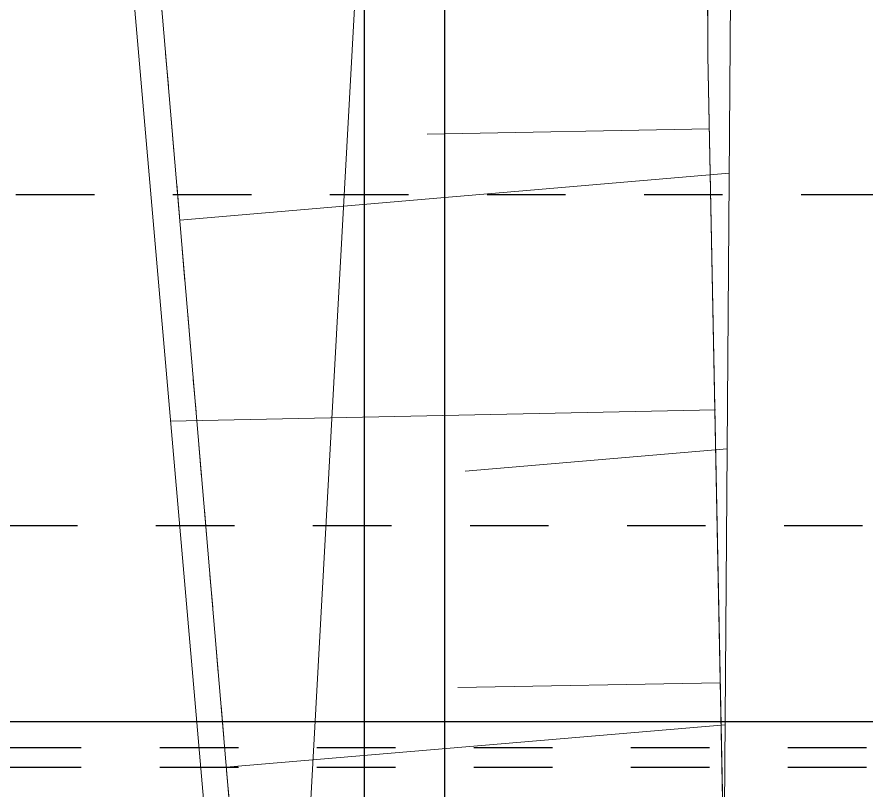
# Model space of a CAD drawing. Header units: millimetres. Extents: x -2078669 to -1085629, y -5987148 to 310365.
# Drawn here: x -1711206 to -1704718, y -3432775 to -3426867 of the extents above; entities that cross this region are included whole.
import ezdxf

# ---------------------------------------------------------------- set-up
doc = ezdxf.new("R2010")
doc.units = ezdxf.units.MM
doc.header["$LTSCALE"] = 500
doc.linetypes.add('561019', pattern=[1, 0.5, -0.5])
doc.linetypes.add('SXF_跳び破線', pattern=[12, 6, -6])
doc.layers.get('Defpoints').update_dxf_attribs({"color": 153})
for name, color, linetype, lineweight in [('D-BGD', 7, 'Continuous', 13), ('D-BYP-STR2', 6, 'Continuous', 25), ('D-BYP-STRA', 1, 'Continuous', 25)]:
    doc.layers.add(name, color=color, linetype=linetype, lineweight=lineweight)

# ---------------------------------------------------------------- blocks, each defined once
blk = doc.blocks.new('河川平面')
at = {"layer": 'D-BGD', "linetype": 'Continuous'}
for p, q in [((1605051.8, -2778222.1), (1602894.7, -2778262.5)), ((1605202.8, -2778561.4), (1601003.3, -2778918.8)), ((1605097.2, -2780370.5), (1600930.6, -2780455.4)), ((1605186.8, -2780668.6), (1603184, -2780839.1)), ((1605132.8, -2782455.6), (1603128.3, -2782491.4)), ((1605170.8, -2782775.9), (1601359.2, -2783100.3))]:
    blk.add_line(p, q, dxfattribs=at)
at = {"layer": 'D-BGD', "linetype": 'Continuous', "flags": 128}
for points in [[(1555495.9, -2675787.7), (1564011.5, -2675699.7), (1566577.2, -2675672.8), (1574077.3, -2675730.1), (1583381.5, -2675801.3), (1590983.7, -2675859.6), (1594010.4, -2675779.3), (1600312.3, -2675611.5), (1600968.6, -2675926.5), (1601493.7, -2676411.7), (1602266.3, -2677624), (1603044.6, -2679177.5), (1603569.2, -2681204.6), (1603901.9, -2684845.8), (1604555.1, -2699152.4), (1604818, -2713861), (1604991.3, -2733280.7), (1605158.1, -2754385.2), (1605264.4, -2770455.9), (1605095.6, -2792669.8), (1604965, -2797739), (1604449, -2800952.3), (1604251.7, -2801442.1), (1604117.6, -2801667.3)], [(1605095.6, -2792669.8), (1605264.4, -2770455.9), (1605158.1, -2754385.2), (1604991.3, -2733280.7), (1604818, -2713861), (1604555.1, -2699152.4)], [(1597383.6, -2737656.5), (1597776.1, -2741725.3), (1597869.7, -2742698.4), (1598788.4, -2754963.8), (1599726.8, -2764893.3), (1599943, -2767240.3), (1600827.9, -2776857.6), (1601694.7, -2787042.3), (1601762.5, -2787733), (1602566.2, -2795926.5), (1603151.7, -2800721.1)]]:
    blk.add_lwpolyline(points, dxfattribs=at)
at = {"layer": 'D-BGD', "linetype": '561019', "flags": 128}
blk.add_lwpolyline([(1604117.6, -2801667.3), (1603658.4, -2801699.7), (1603151.7, -2800721.1), (1602566.2, -2795926.5), (1601762.5, -2787733), (1601694.7, -2787042.3), (1600827.9, -2776857.6), (1599943, -2767240.3), (1599726.8, -2764893.3), (1598788.4, -2754963.8), (1597869.7, -2742698.4), (1597776.1, -2741725.3), (1597383.6, -2737656.5), (1596955.8, -2733671.1), (1596881.2, -2732974.2), (1595027.7, -2724476.1), (1594604.9, -2722538.7), (1594888.3, -2713738.2), (1595886.8, -2682804.9), (1595508.5, -2681697.1), (1584093.8, -2681621.5), (1568919.1, -2679328.1), (1567447, -2679105.9), (1555443.7, -2676376), (1555450.8, -2676293.5), (1555495.9, -2675787.7)], dxfattribs=at)
at = {"layer": 'D-BGD', "linetype": 'Continuous', "elevation": 367000, "flags": 128}
blk.add_lwpolyline([(1603298.2, -2835363.3), (1603152.5, -2823926.3), (1600405.8, -2822718.9), (1598997.9, -2816058.2), (1598328.9, -2809839.6), (1598049.5, -2792840), (1598377.1, -2788050.1), (1601762.5, -2787733), (1602660.6, -2771476), (1603041.6, -2760850.4), (1603554.1, -2748137.8), (1603478.1, -2740040.8)], dxfattribs=at)
at = {"layer": 'D-BGD', "linetype": 'Continuous', "extrusion": (0.879845, 0.091136, 0.466441), "elevation": 1326280.5}
blk.add_lwpolyline([(-2950345.8, -283885.4), (-2934237.5, -284529.8), (-2917933.7, -285106.3)], dxfattribs=at)
at = {"layer": 'D-BGD', "linetype": 'Continuous'}
for points in [[(1551648.4, -2675562.3, 363530), (1588752.9, -2675805.7, 367630), (1591491.6, -2675776.7, 367740), (1601077.8, -2675473.7, 368380), (1602686.9, -2677771.2, 368330), (1604553.9, -2702997.2, 368080), (1604920.5, -2714880.7, 368280), (1605042.4, -2738607.7, 368470), (1604960.7, -2758976.6, 368490), (1605039.6, -2777661.4, 368510), (1605331.7, -2792524, 368300), (1605349, -2797390, 368380), (1605376, -2800935, 368140), (1605159.6, -2801652.6, 368050), (1604931.6, -2802029.1, 368050)], [(1604920.5, -2714880.7, 368280), (1605042.4, -2738607.7, 368470), (1604960.7, -2758976.6, 368490), (1605039.6, -2777661.4, 368510), (1605331.7, -2792524, 368300)]]:
    blk.add_polyline3d(points, dxfattribs=at)

msp = doc.modelspace()

# ---------------------------------------------------------------- linework, layer by layer
at = {"layer": 'D-BYP-STR2'}
msp.add_line((-1699214.8, -3432252.7), (-1721314.5, -3432252.7), dxfattribs=at)
at = {"layer": 'D-BYP-STR2', "linetype": 'SXF_跳び破線', "ltscale": 0.2}
msp.add_line((-1698714.8, -3432452.7), (-1721814.5, -3432452.7), dxfattribs=at)
msp.add_lwpolyline([(-1694114.5, -3432602.7), (-1698714.8, -3432602.7), (-1721814.5, -3432602.7), (-1722714.5, -3432602.7)], dxfattribs=at)
at = {"layer": 'D-BYP-STRA'}
msp.add_line((-1707938.8, -3416552.7), (-1707938.8, -3449352.7), dxfattribs=at)
at = {"layer": 'D-BYP-STRA', "linetype": 'SXF_跳び破線', "ltscale": 0.2}
for p, q in [((-1718414.5, -3428222.7), (-1702814.8, -3428222.7)), ((-1720944.5, -3430752.7), (-1700284.8, -3430752.7))]:
    msp.add_line(p, q, dxfattribs=at)
at = {"layer": 'Defpoints', "flags": 128}
msp.add_lwpolyline([(-1710539, -3401554.6), (-1708722.1, -3414318.3, -0.035364), (-1708552.5, -3416714), (-1708552.5, -3470391.9)], format="xyb", dxfattribs=at)

# ---------------------------------------------------------------- block references
at = {"layer": 'D-BGD'}
msp.add_blockref('河川平面', (-3310965.8, -649499.8), dxfattribs=at)

doc.saveas('drawing.dxf')
